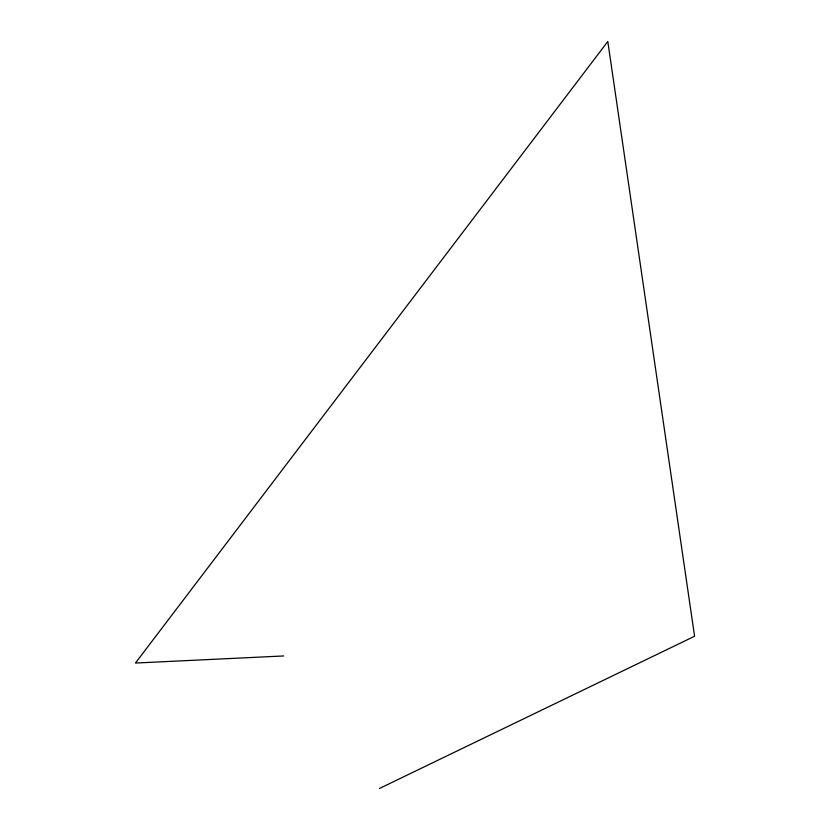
<?xml version="1.0" encoding="UTF-8"?>
<svg xmlns="http://www.w3.org/2000/svg" width="830" height="830" viewBox="0 0 830 830"><rect width="100%" height="100%" fill="white"/><g stroke="black" fill="none" stroke-linecap="round" stroke-linejoin="round"><path stroke-width="1.25" d="M379.414 788.5L694.575 636.257L607.809 41.5L135.425 663.056L283.715 655.949"/></g></svg>
